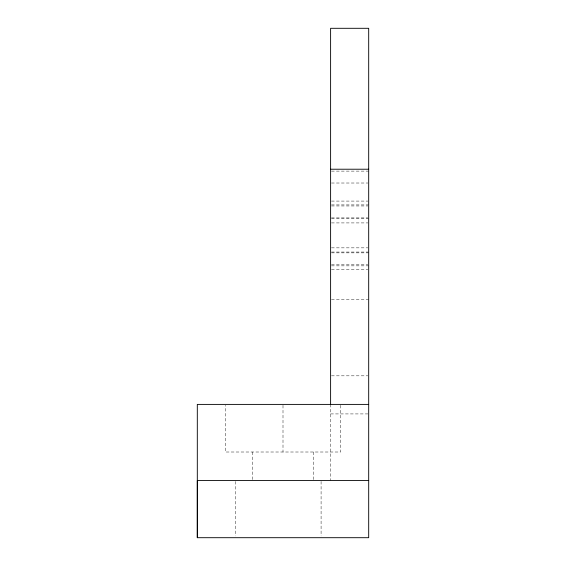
<?xml version="1.0" encoding="UTF-8"?>
<svg xmlns="http://www.w3.org/2000/svg" width="566" height="566" viewBox="0 0 566 566"><rect width="100%" height="100%" fill="white"/><g stroke="black" fill="none" stroke-linecap="round" stroke-linejoin="round"><path stroke-width="0.42" stroke-dasharray="2.83 2.12" d="M331.471 171.116L368.692 171.116M331.471 183.016L367.829 183.016M331.471 201.079L367.829 201.079M331.471 204.913L368.692 204.913M331.471 205.953L367.829 205.953M331.471 217.91L367.829 217.91M331.471 218.724L368.692 218.724M331.471 222.919L367.829 222.919M331.471 247.851L367.829 247.851M331.471 252.047L368.692 252.047M331.471 252.861L368.692 252.861M331.471 264.817L367.829 264.817M331.471 265.857L368.692 265.857M331.471 269.692L367.829 269.692M331.471 299.655L368.692 299.655M331.471 375.831L367.829 375.831M330.608 413.923L367.829 413.923M340.718 405.277L340.718 452.008L225.282 452.008L225.282 405.277M330.608 404.287L330.608 480.569M321.085 481.447L321.085 535.945M313.472 452.008L313.472 480.569M283 405.277L283 452.008M252.528 452.008L252.528 480.569M235.392 481.447L235.392 535.945"/><path stroke-width="0.85" d="M368.692 480.569L368.692 537.7L197.308 537.7L197.308 480.569L368.692 480.569L368.692 28.3L330.608 28.3L330.608 404.513M330.608 169.22L368.692 169.22M368.692 404.4L197.308 404.4L197.308 537.7"/></g></svg>
